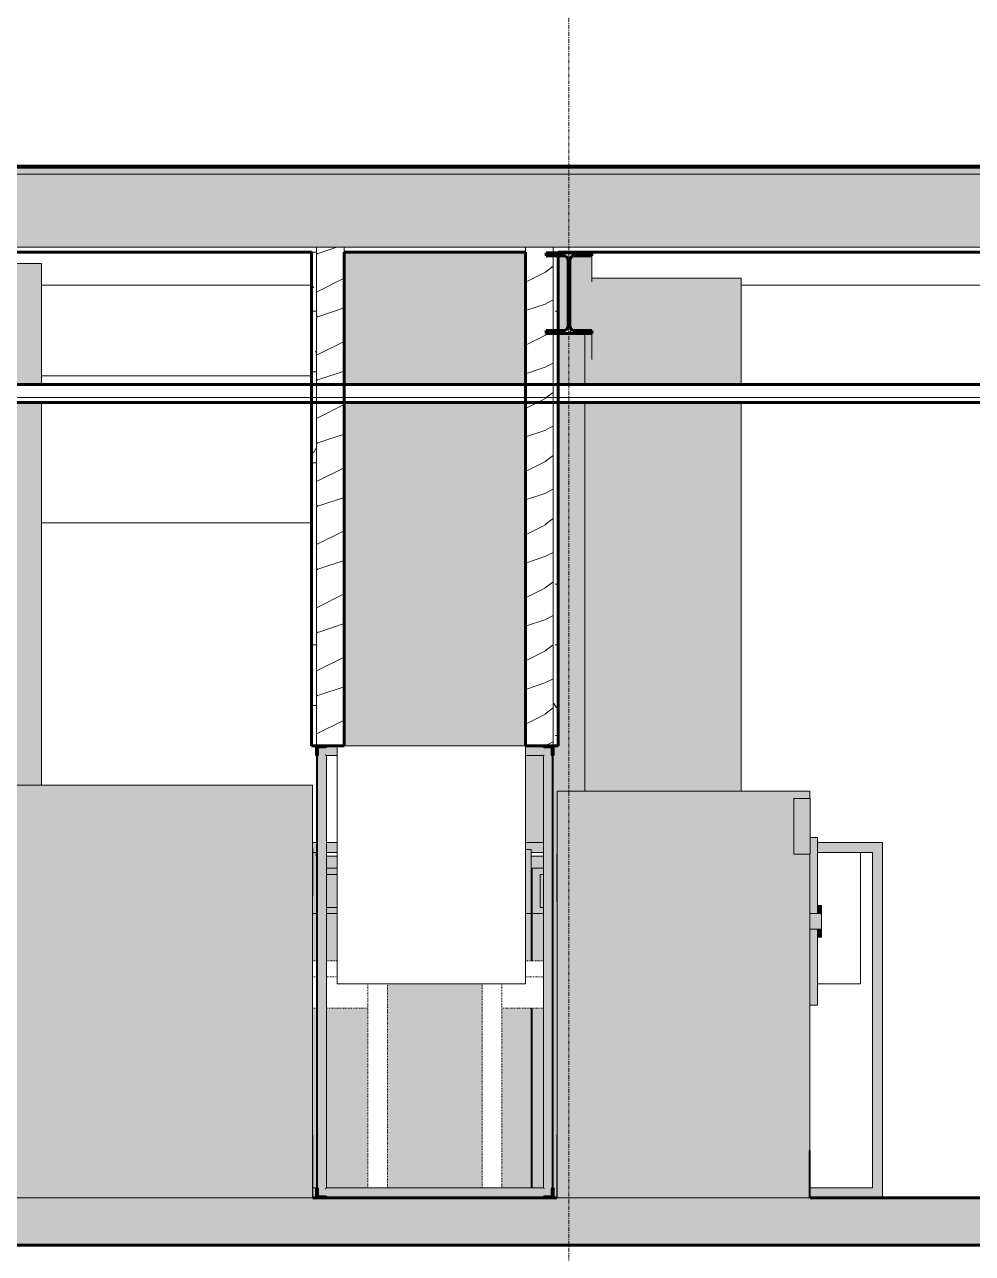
# Model space of a CAD drawing. Header units: inches. Extents: x -13428 to -11666, y -86 to 290.
# Drawn here: x -12024.8 to -11904.7, y -7.1 to 148.6 of the extents above; entities that cross this region are included whole.
import ezdxf

# ---------------------------------------------------------------- set-up
doc = ezdxf.new("R2010")
doc.units = ezdxf.units.IN
doc.header["$MEASUREMENT"] = 0
doc.linetypes.add('Dash 1_16_', pattern=[0.125, 0.0625, -0.0625])
doc.linetypes.add('Grid Line 1_2_', pattern=[0.875, 0.5, -0.125, 0.125, -0.125])
for name, color, linetype, lineweight in [('A-CLNG', 13, 'Continuous', 18), ('A-CLNG-1', 13, 'Continuous', 60), ('A-FLOR-1', 192, 'Continuous', 60), ('A-FLOR-LEVL-1', 51, 'Grid Line 1_2_', 9), ('A-FLOR-PATT-1', 8, 'Continuous', 9), ('A-ROOF', 132, 'Continuous', 18), ('A-ROOF-1', 132, 'Continuous', 60), ('A-WALL', 113, 'Continuous', 18), ('A-WALL-PATT-1', 111, 'Continuous', 9), ('I-FURN-1', 253, 'Dash 1_16_', 9), ('I-WALL', 2, 'Continuous', 18), ('I-WALL-1', 2, 'Continuous', 60), ('M-EQPM', 50, 'Continuous', 9), ('S-BEAM', 12, 'Continuous', 9), ('S-BEAM-1', 12, 'Continuous', 60), ('S-COLS', 52, 'Continuous', 9), ('S-GRID-1', 1, 'Grid Line 1_2_', 9)]:
    doc.layers.add(name, color=color, linetype=linetype, lineweight=lineweight)
pattern_1 = [(216.87, (-12411.3724, 135.636), (23.9897714, 15.993643), [3.998, -35.986]), (206.565, (-12406.5744, 133.237), (-7.99708, -7.99662), [8.941, -8.941]), (198.435, (-12406.5744, 129.239), (-15.993845, -7.997098), [5.058, -20.23])]
pattern_2 = [(0, (-12414.5714, 127.64), (15.36, 3.84), [0.634, -10.886, 0.634, -10.886, -61.44]), (0, (-12414.5714, 127.64), (15.36, 3.84), [-23.04, 0.634, -22.406, 0.634, -10.886, -26.88]), (0, (-12414.5714, 127.64), (15.36, 3.84), [-57.6, 0.634, -7.046, 0.634, -18.566]), (120, (-12408.8114, 129.56), (-11.005538, 11.38215), [0.634, -10.886, 0.634, -10.886, -61.44]), (120, (-12408.8114, 129.56), (-11.005538, 11.38215), [-23.04, 0.634, -22.406, 0.634, -10.886, -26.88]), (120, (-12408.8114, 129.56), (-11.005538, 11.38215), [-57.6, 0.634, -7.046, 0.634, -18.566]), (240, (-12406.8914, 137.24), (-4.354462, -15.22215), [0.634, -10.886, 0.634, -10.886, -61.44]), (240, (-12406.8914, 137.24), (-4.354462, -15.22215), [-23.04, 0.634, -22.406, 0.634, -10.886, -26.88]), (240, (-12406.8914, 137.24), (-4.354462, -15.22215), [-57.6, 0.634, -7.046, 0.634, -18.566])]

# ---------------------------------------------------------------- blocks, each defined once
blk = doc.blocks.new('W-Wide Flange - W10X22-921928-BUILDING SECTION - NORTH_SOUTH')
at = {"layer": 'S-BEAM'}
h = blk.add_hatch(dxfattribs=at)
h.set_pattern_fill('FP_4', color=256, style=0, pattern_type=2)
h.set_pattern_definition([(45, (-2579.084, 127.64), (-4.75176, 4.75176), []), (45, (-2579.084, 134.84), (-4.75176, 4.75176), [])])
h.paths.add_polyline_path([(-2123.24, 109.49), (-2117.49, 109.49), (-2117.49, 109.85), (-2119.79, 109.86), (-2119.92, 109.9), (-2120.03, 109.97), (-2120.12, 110.06), (-2120.19, 110.17), (-2120.23, 110.3), (-2120.24, 110.42), (-2120.23, 118.88), (-2120.19, 119), (-2120.12, 119.11), (-2120.03, 119.2), (-2119.92, 119.27), (-2119.79, 119.31), (-2119.66, 119.33), (-2117.49, 119.33), (-2117.49, 119.69), (-2123.24, 119.69), (-2123.24, 119.33), (-2120.93, 119.31), (-2120.81, 119.27), (-2120.7, 119.2), (-2120.61, 119.11), (-2120.54, 119), (-2120.5, 118.88), (-2120.48, 118.75), (-2120.5, 110.3), (-2120.54, 110.17), (-2120.61, 110.06), (-2120.7, 109.97), (-2120.84, 109.89), (-2120.93, 109.86), (-2121.06, 109.85), (-2123.24, 109.85)], flags=0)
for points in [[(-2121.47, 116.03), (-2121.06, 116.03), (-2121.06, 119.33), (-2121.74, 119.33), (-2121.74, 116.03)], [(-2120.48, 115.46), (-2120.5, 118.89), (-2120.56, 119.03), (-2120.65, 119.15), (-2120.77, 119.25), (-2120.81, 119.27), (-2120.93, 119.31), (-2121.06, 119.31), (-2121.06, 116.03), (-2120.89, 116.01), (-2120.76, 115.95), (-2120.61, 115.81), (-2120.54, 115.7), (-2120.5, 115.57), (-2120.49, 115.49)], [(-2120.24, 115.46), (-2120.21, 115.63), (-2120.12, 115.81), (-2120.03, 115.9), (-2119.92, 115.97), (-2119.79, 116.02), (-2119.66, 116.03), (-2119.66, 119.33), (-2119.81, 119.31), (-2119.95, 119.25), (-2120.07, 119.15), (-2120.17, 119.03), (-2120.19, 119), (-2120.23, 118.88), (-2120.24, 118.75), (-2120.24, 117.89)], [(-2119.66, 116.03), (-2117.49, 116.03), (-2117.49, 119.33), (-2119.66, 119.31), (-2119.66, 117.89)], [(-2117.49, 106.19), (-2117.49, 109.49), (-2121.74, 109.49), (-2121.74, 109.43), (-2118.41, 109.43), (-2118.41, 106.19)]]:
    blk.add_hatch(color=256, dxfattribs=at).paths.add_polyline_path(points, flags=0)
for p, q in [((-2117.49, 116.03), (-2117.49, 119.33)), ((-2117.49, 106.19), (-2117.49, 109.49))]:
    blk.add_line(p, q, dxfattribs=at)
at = {"layer": 'S-BEAM-1'}
for p, q in [((-2117.49, 119.69), (-2123.24, 119.69)), ((-2123.24, 119.69), (-2123.24, 119.33)), ((-2123.24, 119.33), (-2121.06, 119.33)), ((-2120.48, 118.75), (-2120.48, 110.42)), ((-2120.24, 110.42), (-2120.24, 118.75)), ((-2119.66, 119.33), (-2117.49, 119.33)), ((-2117.49, 119.33), (-2117.49, 119.69)), ((-2121.06, 109.85), (-2123.24, 109.85)), ((-2123.24, 109.85), (-2123.24, 109.49)), ((-2123.24, 109.49), (-2117.49, 109.49)), ((-2117.49, 109.85), (-2119.66, 109.85)), ((-2117.49, 109.49), (-2117.49, 109.85))]:
    blk.add_line(p, q, dxfattribs=at)
at = {"layer": 'S-BEAM-1', "flags": 128}
for points in [[(-2121.06, 119.33), (-2120.93, 119.31), (-2120.81, 119.27), (-2120.7, 119.2), (-2120.61, 119.11), (-2120.54, 119), (-2120.5, 118.88), (-2120.48, 118.75)], [(-2120.24, 118.75), (-2120.23, 118.88), (-2120.19, 119), (-2120.12, 119.11), (-2120.03, 119.2), (-2119.92, 119.27), (-2119.79, 119.31), (-2119.66, 119.33)], [(-2120.48, 110.42), (-2120.5, 110.3), (-2120.54, 110.17), (-2120.61, 110.06), (-2120.7, 109.97), (-2120.81, 109.9), (-2120.93, 109.86), (-2121.06, 109.85)], [(-2119.66, 109.85), (-2119.79, 109.86), (-2119.92, 109.9), (-2120.03, 109.97), (-2120.12, 110.06), (-2120.19, 110.17), (-2120.23, 110.3), (-2120.24, 110.42)]]:
    blk.add_lwpolyline(points, dxfattribs=at)
blk = doc.blocks.new('_Front Washer - MAT12-877467-BUILDING SECTION - NORTH_SOUTH')
at = {"layer": 'M-EQPM'}
h = blk.add_hatch(color=256, dxfattribs=at)
h.paths.add_polyline_path([(-2125.16, 36), (-2125.03, 36), (-2125.03, 41.75), (-2123.61, 41.75), (-2123.61, 43.25), (-2125.16, 43.25), (-2125.16, 36.75)], flags=0)
h.paths.add_polyline_path([(-2122.31, 41.75), (-2122.31, 43.25), (-2122.36, 43.25), (-2122.36, 41.75)], flags=0)
h = blk.add_hatch(color=256, dxfattribs=at)
h.paths.add_polyline_path([(-2125.16, 1.25), (-2125.03, 1.25), (-2125.03, 24), (-2125.16, 24), (-2125.16, 1.88)], flags=0)
h.paths.add_polyline_path([(-2125.16, 30), (-2125.03, 30), (-2125.03, 36), (-2125.16, 36), (-2125.16, 33.88)], flags=0)
for p, q in [((-2123.61, 43.25), (-2125.16, 43.25)), ((-2122.31, 43.25), (-2122.36, 43.25)), ((-2125.03, 36), (-2125.16, 36)), ((-2125.16, 36), (-2125.03, 36))]:
    blk.add_line(p, q, dxfattribs=at)
blk = doc.blocks.new('_Front Washer - MAT12-V20-BUILDING SECTION - NORTH_SOUTH')
at = {"layer": 'M-EQPM'}
h = blk.add_hatch(color=256, dxfattribs=at)
h.paths.add_polyline_path([(-2152.36, 36), (-2152.36, 43.25), (-2152.41, 43.25), (-2152.41, 43.75), (-2152.8, 43.75), (-2152.8, 38.25), (-2152.86, 38.25), (-2152.86, 36)], flags=0)
h.paths.add_polyline_path([(-2151.11, 41.75), (-2149.74, 41.75), (-2149.74, 43.25), (-2151.11, 43.25), (-2151.11, 41.88)], flags=0)
h = blk.add_hatch(color=256, dxfattribs=at)
h.paths.add_polyline_path([(-2152.8, 1.25), (-2152.36, 1.25), (-2152.36, 24), (-2152.86, 24), (-2152.86, 8), (-2152.8, 8), (-2152.8, 1.69)], flags=0)
h.paths.add_polyline_path([(-2152.86, 30), (-2152.36, 30), (-2152.36, 36), (-2152.86, 36), (-2152.86, 33.88)], flags=0)
for p, q in [((-2152.41, 43.75), (-2152.41, 43.25)), ((-2152.36, 43.25), (-2152.41, 43.25)), ((-2149.74, 43.25), (-2151.12, 43.25)), ((-2152.36, 36), (-2152.86, 36)), ((-2152.86, 36), (-2152.36, 36))]:
    blk.add_line(p, q, dxfattribs=at)
blk = doc.blocks.new('_Front Washer - MAH20-V23-BUILDING SECTION - NORTH_SOUTH')
at = {"layer": 'M-EQPM'}
for points in [[(-2125.86, 36), (-2125.16, 36), (-2125.16, 44.13), (-2125.86, 44.13), (-2125.86, 37.88)], [(-2149.74, 36.75), (-2149.74, 40.95), (-2151.11, 40.95), (-2151.11, 36.75)]]:
    blk.add_hatch(color=256, dxfattribs=at).paths.add_polyline_path(points, flags=0)
h = blk.add_hatch(color=256, dxfattribs=at)
h.paths.add_polyline_path([(-2149.74, 36), (-2149.74, 36.75), (-2151.11, 36.75), (-2151.11, 36)], flags=0)
h.paths.add_polyline_path([(-2151.11, 40.95), (-2149.74, 40.95), (-2149.74, 41.75), (-2151.11, 41.75), (-2151.11, 41.72)], flags=0)
h = blk.add_hatch(color=256, dxfattribs=at)
h.paths.add_polyline_path([(-2151.11, 0), (-2151.13, 0.06), (-2151.12, 0.01)], flags=0)
h.paths.add_polyline_path([(-2151.15, 0.09), (-2151.21, 0.12), (-2151.19, 0.1), (-2151.17, 0.1)], flags=0)
h.paths.add_polyline_path([(-2132.07, 1.25), (-2131.36, 1.25), (-2131.36, 27.1), (-2143.36, 27.1), (-2143.36, 1.25), (-2133.24, 1.25)], flags=0)
h.paths.add_polyline_path([(-2150.9, 1.25), (-2145.86, 1.25), (-2145.86, 24), (-2151.11, 24), (-2151.11, 1.25)], flags=0)
h.paths.add_polyline_path([(-2126.18, 1.25), (-2125.16, 1.25), (-2125.16, 24), (-2128.86, 24), (-2128.86, 1.25), (-2127.36, 1.25)], flags=0)
h.paths.add_polyline_path([(-2125.16, 30), (-2125.16, 36), (-2125.86, 36), (-2125.86, 30)], flags=0)
h.paths.add_polyline_path([(-2149.74, 30), (-2149.74, 36), (-2151.11, 36), (-2151.11, 30)], flags=0)
for p, q in [((-2125.86, 44.13), (-2125.16, 44.13)), ((-2125.16, 44.13), (-2125.16, 36)), ((-2151.12, 41.75), (-2149.74, 41.75)), ((-2151.12, 40.95), (-2149.74, 40.95)), ((-2149.74, 36.75), (-2151.12, 36.75)), ((-2151.12, 36), (-2149.74, 36)), ((-2125.86, 36), (-2125.16, 36)), ((-2125.16, 36), (-2125.16, 30)), ((-2125.16, 24), (-2125.16, 1.25))]:
    blk.add_line(p, q, dxfattribs=at)
blk = doc.blocks.new('_Front Washer - MAH21-V24-BUILDING SECTION - NORTH_SOUTH')
at = {"layer": 'M-EQPM'}
h = blk.add_hatch(color=256, dxfattribs=at)
h.paths.add_polyline_path([(-2122.36, 36), (-2122.31, 36), (-2122.31, 36.75), (-2122.36, 36.75), (-2122.36, 36.08)], flags=0)
h.paths.add_polyline_path([(-2123.83, 36), (-2123.61, 36), (-2123.61, 36.75), (-2124.03, 36.75), (-2124.03, 40.95), (-2123.61, 40.95), (-2123.61, 41.75), (-2125.03, 41.75), (-2125.03, 36)], flags=0)
h.paths.add_polyline_path([(-2122.36, 40.95), (-2122.31, 40.95), (-2122.31, 41.75), (-2122.36, 41.75), (-2122.36, 41.67)], flags=0)
h = blk.add_hatch(color=256, dxfattribs=at)
h.paths.add_polyline_path([(-2123.83, 36.75), (-2123.61, 36.75), (-2123.61, 40.95), (-2124.03, 40.95), (-2124.03, 36.75)], flags=0)
h.paths.add_polyline_path([(-2122.36, 36.75), (-2122.31, 36.75), (-2122.31, 40.95), (-2122.36, 40.95), (-2122.36, 37.88)], flags=0)
h = blk.add_hatch(color=256, dxfattribs=at)
h.paths.add_polyline_path([(-2122.36, 1.25), (-2122.43, 1.23), (-2122.37, 1.25)], flags=0)
h.paths.add_polyline_path([(-2122.31, 0), (-2122.31, 24), (-2122.36, 24), (-2122.36, 0)], flags=0)
h.paths.add_polyline_path([(-2125.03, 1.25), (-2123.61, 1.25), (-2123.61, 24), (-2125.03, 24), (-2125.03, 1.88)], flags=0)
h.paths.add_polyline_path([(-2125.03, 30), (-2123.61, 30), (-2123.61, 36), (-2125.03, 36), (-2125.03, 33.88)], flags=0)
h.paths.add_polyline_path([(-2122.36, 30), (-2122.31, 30), (-2122.31, 36), (-2122.36, 36), (-2122.36, 31.88)], flags=0)
for p, q in [((-2125.03, 36), (-2125.03, 41.75)), ((-2125.03, 41.75), (-2123.61, 41.75)), ((-2124.03, 36.75), (-2124.03, 40.95)), ((-2124.03, 40.95), (-2123.61, 40.95)), ((-2122.36, 41.75), (-2122.31, 41.75)), ((-2122.36, 40.95), (-2122.31, 40.95)), ((-2125.03, 36), (-2123.61, 36)), ((-2125.03, 30), (-2125.03, 36)), ((-2123.61, 36.75), (-2124.03, 36.75)), ((-2122.31, 36.75), (-2122.36, 36.75)), ((-2122.36, 36), (-2122.31, 36)), ((-2125.03, 1.25), (-2125.03, 24))]:
    blk.add_line(p, q, dxfattribs=at)
blk = doc.blocks.new('_Commerical Front Washer - MFR35-879403-BUILDING SECTION - NORTH_SOUTH')
at = {"layer": 'M-EQPM'}
for points in [[(-2121.86, 0), (-2089.86, 0), (-2089.86, 43.5), (-2091.86, 43.5), (-2091.86, 50.59), (-2089.86, 50.59), (-2089.86, 51.5), (-2121.86, 51.5), (-2121.86, 1.88)], [(-2090.87, 43.5), (-2089.8, 43.5), (-2089.8, 50.59), (-2091.86, 50.59), (-2091.86, 43.5)], [(-2088.86, 36.02), (-2088.86, 45.59), (-2089.8, 45.59), (-2089.8, 43.5), (-2089.86, 43.5), (-2089.86, 36.02)], [(-2121.92, 37.5), (-2121.86, 37.5), (-2121.86, 43.5), (-2121.92, 43.5), (-2121.92, 37.88)], [(-2089.86, 34.02), (-2088.36, 34.02), (-2088.36, 36.02), (-2089.86, 36.02)], [(-2088.36, 36.02), (-2088.36, 37.02), (-2088.86, 37.02), (-2088.86, 36.02), (-2088.52, 36.02)], [(-2088.86, 24.46), (-2088.86, 34.02), (-2089.86, 34.02), (-2089.86, 24.46)], [(-2088.36, 33.02), (-2088.36, 34.02), (-2088.86, 34.02), (-2088.86, 33.02), (-2088.52, 33.02)], [(-2121.92, 2), (-2121.86, 2), (-2121.86, 8), (-2121.92, 8), (-2121.92, 3.88)], [(-2089.92, 0), (-2089.8, 0), (-2089.8, 6), (-2089.92, 6), (-2089.92, 1.88)], [(-2121.92, 0), (-2121.86, 0), (-2121.86, 2), (-2121.92, 2), (-2121.92, 1.88)]]:
    blk.add_hatch(color=256, dxfattribs=at).paths.add_polyline_path(points, flags=0)
for p, q in [((-2121.86, 51.5), (-2089.86, 51.5)), ((-2121.86, 0), (-2121.86, 51.5)), ((-2089.86, 50.59), (-2089.86, 51.5)), ((-2091.86, 43.5), (-2091.86, 50.59)), ((-2089.8, 50.59), (-2091.86, 50.59)), ((-2089.8, 50.59), (-2089.8, 43.5)), ((-2088.86, 45.65), (-2089.8, 45.65)), ((-2088.86, 45.59), (-2088.86, 36.03)), ((-2121.92, 37.5), (-2121.92, 43.5)), ((-2121.86, 43.5), (-2121.92, 43.5)), ((-2089.8, 43.5), (-2091.86, 43.5)), ((-2089.86, 0), (-2089.86, 43.5)), ((-2121.92, 37.5), (-2121.86, 37.5)), ((-2089.86, 36.02), (-2088.36, 36.02)), ((-2088.86, 37.02), (-2088.36, 37.02)), ((-2088.36, 37.02), (-2088.36, 36.02)), ((-2088.36, 36.02), (-2088.36, 34.02)), ((-2089.86, 34.02), (-2088.36, 34.02)), ((-2088.86, 34.02), (-2088.86, 24.46)), ((-2088.86, 33.02), (-2088.36, 33.02)), ((-2088.36, 34.02), (-2088.36, 33.02)), ((-2089.86, 24.4), (-2088.86, 24.4)), ((-2121.92, 2), (-2121.92, 8)), ((-2121.86, 8), (-2121.92, 8)), ((-2089.92, 0), (-2089.92, 6)), ((-2089.92, 6), (-2089.8, 6)), ((-2089.8, 6), (-2089.8, 0)), ((-2121.92, 2), (-2121.86, 2)), ((-2121.92, 0), (-2121.92, 2)), ((-2121.92, 0), (-2121.86, 0)), ((-2089.86, 0), (-2121.86, 0)), ((-2089.92, 0), (-2089.8, 0))]:
    blk.add_line(p, q, dxfattribs=at)
blk = doc.blocks.new('_Commerical Front Washer - MFR50-879401-BUILDING SECTION - NORTH_SOUTH')
at = {"layer": 'M-EQPM'}
for points in [[(-2153.25, 0), (-2152.86, 0), (-2152.86, 52.25), (-2193.86, 52.25), (-2193.86, 51.34), (-2191.86, 51.34), (-2191.86, 44.25), (-2193.86, 44.25), (-2193.86, 0), (-2154.43, 0)], [(-2192.09, 44.25), (-2191.86, 44.25), (-2191.86, 51.34), (-2193.92, 51.34), (-2193.92, 44.25), (-2193.27, 44.25)], [(-2193.86, 37.02), (-2193.86, 44.25), (-2193.92, 44.25), (-2193.92, 45.59), (-2194.86, 45.59), (-2194.86, 37.02)], [(-2152.8, 38.25), (-2152.8, 44.25), (-2152.86, 44.25), (-2152.86, 38.25)], [(-2193.86, 33.02), (-2193.86, 37.02), (-2195.36, 37.02), (-2195.36, 33.02)], [(-2194.86, 24.46), (-2193.86, 24.46), (-2193.86, 33.02), (-2194.86, 33.02), (-2194.86, 24.92)], [(-2152.86, 6), (-2152.8, 6), (-2152.8, 8), (-2152.86, 8)], [(-2193.8, 0), (-2193.8, 6), (-2193.92, 6), (-2193.92, 0)], [(-2152.8, 0), (-2152.8, 6), (-2152.86, 6), (-2152.86, 0)]]:
    blk.add_hatch(color=256, dxfattribs=at).paths.add_polyline_path(points, flags=0)
for p, q in [((-2193.86, 52.25), (-2152.86, 52.25)), ((-2193.86, 52.25), (-2193.86, 51.34)), ((-2152.86, 0), (-2152.86, 52.25)), ((-2193.92, 44.25), (-2193.92, 51.34)), ((-2191.86, 51.34), (-2193.92, 51.34)), ((-2191.86, 51.34), (-2191.86, 44.25)), ((-2193.92, 45.65), (-2194.86, 45.65)), ((-2194.86, 37.03), (-2194.86, 45.59)), ((-2193.92, 44.25), (-2191.86, 44.25)), ((-2193.86, 44.25), (-2193.86, 0)), ((-2152.8, 44.25), (-2152.86, 44.25)), ((-2152.8, 44.25), (-2152.8, 38.25)), ((-2152.8, 38.25), (-2152.86, 38.25)), ((-2195.36, 33.02), (-2195.36, 37.02)), ((-2195.36, 37.02), (-2193.86, 37.02)), ((-2193.86, 33.02), (-2195.36, 33.02)), ((-2194.86, 24.46), (-2194.86, 33.02)), ((-2194.86, 24.4), (-2193.86, 24.4)), ((-2152.8, 8), (-2152.86, 8)), ((-2152.8, 8), (-2152.8, 6)), ((-2193.92, 0), (-2193.92, 6)), ((-2193.8, 6), (-2193.92, 6)), ((-2193.8, 6), (-2193.8, 0)), ((-2152.86, 0), (-2152.86, 6)), ((-2152.86, 6), (-2152.8, 6)), ((-2152.8, 6), (-2152.8, 0)), ((-2193.92, 0), (-2193.8, 0)), ((-2152.86, 0), (-2193.86, 0)), ((-2152.8, 0), (-2152.86, 0))]:
    blk.add_line(p, q, dxfattribs=at)
blk = doc.blocks.new('Plumbing Bulkhead - EX_ BULKHEAD 2-944437-BUILDING SECTION - NORTH_SOUTH')
at = {"layer": 'S-BEAM'}
h = blk.add_hatch(color=256, dxfattribs=at)
h.paths.add_polyline_path([(-2151.11, 0), (-2151.15, 0.09), (-2151.24, 0.12), (-2152.22, 0.14), (-2152.24, 0.19), (-2152.24, 1.12), (-2152.27, 1.21), (-2152.36, 1.25), (-2152.36, 0), (-2152.07, 0)], flags=0)
h.paths.add_polyline_path([(-2123.61, 0), (-2122.36, 0), (-2122.36, 1.25), (-2122.45, 1.21), (-2122.49, 1.12), (-2122.51, 0.14), (-2122.55, 0.12), (-2123.49, 0.12), (-2123.58, 0.09)], flags=0)
h.paths.add_polyline_path([(-2152.36, 56), (-2152.27, 56.04), (-2152.24, 56.12), (-2152.22, 57.11), (-2152.17, 57.12), (-2151.24, 57.12), (-2151.15, 57.16), (-2151.11, 57.25), (-2152.36, 57.25)], flags=0)
h.paths.add_polyline_path([(-2122.36, 56), (-2122.36, 57.25), (-2123.61, 57.25), (-2123.58, 57.16), (-2123.49, 57.12), (-2122.51, 57.11), (-2122.49, 57.06), (-2122.49, 56.12), (-2122.45, 56.04)], flags=0)
for points in [[(-2152.24, 1.12), (-2152.26, 56.05), (-2152.33, 56), (-2152.36, 56), (-2152.36, 1.25), (-2152.3, 1.23), (-2152.25, 1.17), (-2152.24, 1.15)], [(-2152.22, 0.14), (-2152.17, 0.19), (-2152.19, 57.07), (-2152.23, 57.09), (-2152.24, 57.06), (-2152.22, 0.15)], [(-2152.17, 0.19), (-2122.55, 0.19), (-2122.55, 57.06), (-2125.86, 57.06), (-2125.86, 56.12), (-2123.49, 56.12), (-2123.49, 1.12), (-2151.24, 1.12), (-2151.24, 56.12), (-2149.74, 56.12), (-2149.74, 57.06), (-2152.17, 57.06), (-2152.17, 1.88)], [(-2151.24, 1.12), (-2151.11, 1.26), (-2151.13, 56.02), (-2151.24, 56.1), (-2151.24, 1.15)], [(-2122.51, 0.14), (-2122.49, 0.19), (-2122.51, 57.11), (-2122.55, 57.06), (-2122.54, 0.18), (-2122.52, 0.15)], [(-2122.49, 1.12), (-2122.47, 1.2), (-2122.4, 1.25), (-2122.36, 1.25), (-2122.36, 56), (-2122.43, 56.02), (-2122.48, 56.08), (-2122.49, 56.05), (-2122.49, 1.2)], [(-2139.13, 0.12), (-2122.51, 0.14), (-2122.55, 0.19), (-2152.19, 0.18), (-2152.2, 0.14), (-2152.17, 0.12), (-2140.3, 0.12)], [(-2151.24, 1.12), (-2126.18, 1.12), (-2123.49, 1.12), (-2123.62, 1.25), (-2151.13, 1.23), (-2151.21, 1.15)], [(-2151.11, 0), (-2123.61, 0), (-2123.6, 0.06), (-2123.54, 0.12), (-2123.49, 0.12), (-2151.17, 0.1), (-2151.12, 0.03)]]:
    blk.add_hatch(color=256, dxfattribs=at).paths.add_polyline_path(points, flags=0)
h = blk.add_hatch(color=256, dxfattribs=at)
h.paths.add_polyline_path([(-2152.17, 57.06), (-2149.74, 57.07), (-2149.74, 57.12), (-2152.22, 57.11), (-2152.19, 57.07)], flags=0)
h.paths.add_polyline_path([(-2125.86, 57.06), (-2122.54, 57.07), (-2122.53, 57.11), (-2122.55, 57.12), (-2125.86, 57.11), (-2125.86, 57.06)], flags=0)
h.paths.add_polyline_path([(-2151.11, 57.12), (-2151.11, 57.12), (-2151.16, 57.12)], flags=0)
h = blk.add_hatch(color=256, dxfattribs=at)
h.paths.add_polyline_path([(-2151.16, 57.12), (-2149.74, 57.15), (-2149.74, 57.25), (-2151.11, 57.25), (-2151.13, 57.19), (-2151.19, 57.13), (-2151.24, 57.12)], flags=0)
h.paths.add_polyline_path([(-2123.49, 57.12), (-2123.56, 57.15), (-2123.61, 57.22), (-2123.61, 57.25), (-2125.86, 57.25), (-2125.86, 57.12), (-2123.56, 57.12)], flags=0)
h = blk.add_hatch(color=256, dxfattribs=at)
h.paths.add_polyline_path([(-2150.9, 56), (-2149.74, 56.02), (-2149.74, 56.12), (-2151.24, 56.12), (-2151.1, 56)], flags=0)
h.paths.add_polyline_path([(-2125, 56), (-2123.6, 56.02), (-2123.51, 56.12), (-2125.86, 56.1), (-2125.86, 56)], flags=0)
h = blk.add_hatch(color=256, dxfattribs=at)
h.paths.add_polyline_path([(-2123.49, 1.12), (-2123.5, 1.15), (-2123.51, 1.15)], flags=0)
h.paths.add_polyline_path([(-2123.49, 1.15), (-2123.49, 56.12), (-2123.61, 55.99), (-2123.6, 1.23), (-2123.51, 1.15)], flags=0)
for p, q in [((-2152.24, 1.12), (-2152.24, 56.12)), ((-2151.24, 57.12), (-2149.74, 57.12)), ((-2149.74, 27.1), (-2149.74, 57.25)), ((-2125.86, 57.25), (-2125.86, 27.1)), ((-2125.86, 57.12), (-2123.49, 57.12)), ((-2122.49, 56.12), (-2122.49, 1.12)), ((-2152.36, 1.25), (-2152.36, 56)), ((-2151.11, 1.25), (-2151.11, 56)), ((-2151.11, 56), (-2149.74, 56)), ((-2151.11, 56), (-2151.11, 1.25)), ((-2149.74, 56), (-2151.11, 56)), ((-2125.86, 56), (-2123.61, 56)), ((-2123.61, 56), (-2125.86, 56)), ((-2123.61, 56), (-2123.61, 1.25)), ((-2123.61, 1.25), (-2123.61, 56)), ((-2122.36, 56), (-2122.36, 1.25)), ((-2125.86, 27.1), (-2149.74, 27.1)), ((-2123.49, 0.12), (-2151.24, 0.12)), ((-2123.61, 1.25), (-2151.11, 1.25)), ((-2151.11, 1.25), (-2123.61, 1.25))]:
    blk.add_line(p, q, dxfattribs=at)
for points, knots in [([(-2152.24, 56.12), (-2152.24, 56.12), (-2152.24, 56.1), (-2152.24, 56.08), (-2152.25, 56.07), (-2152.26, 56.06), (-2152.26, 56.06), (-2152.26, 56.05)], [-1, -1, -1, -1, -0.8571429, -0.7142857, -0.6428571, -0.6071429, -0.5714286, -0.5714286, -0.5714286, -0.5714286]), ([(-2152.17, 57.06), (-2152.18, 57.07), (-2152.19, 57.07), (-2152.2, 57.08), (-2152.2, 57.09), (-2152.21, 57.1), (-2152.22, 57.1), (-2152.22, 57.11)], [0, 0, 0, 0, 0.25, 0.5, 0.625, 0.75, 1, 1, 1, 1]), ([(-2151.24, 57.12), (-2151.23, 57.12), (-2151.21, 57.13), (-2151.19, 57.13), (-2151.18, 57.14), (-2151.17, 57.14), (-2151.17, 57.15), (-2151.17, 57.15)], [0, 0, 0, 0, 0.1428571, 0.2857143, 0.3571429, 0.3928571, 0.4285714, 0.4285714, 0.4285714, 0.4285714]), ([(-2151.11, 56), (-2151.11, 56), (-2151.11, 56), (-2151.11, 56), (-2151.12, 56), (-2151.12, 56.01), (-2151.12, 56.01), (-2151.13, 56.01), (-2151.13, 56.02), (-2151.13, 56.02), (-2151.14, 56.02), (-2151.14, 56.03), (-2151.15, 56.03), (-2151.15, 56.04), (-2151.16, 56.05), (-2151.17, 56.05), (-2151.17, 56.06), (-2151.18, 56.07), (-2151.19, 56.08), (-2151.21, 56.1), (-2151.23, 56.12), (-2151.24, 56.12)], [0, 0, 0, 0, 0.071429, 0.107143, 0.142857, 0.178571, 0.214286, 0.25, 0.285714, 0.321429, 0.357143, 0.392857, 0.428571, 0.464286, 0.5, 0.571429, 0.607143, 0.642857, 0.714286, 0.857143, 1, 1, 1, 1]), ([(-2151.15, 57.16), (-2151.15, 57.17), (-2151.14, 57.17), (-2151.14, 57.17), (-2151.13, 57.18), (-2151.13, 57.19), (-2151.13, 57.19), (-2151.12, 57.2), (-2151.12, 57.21), (-2151.12, 57.22), (-2151.11, 57.22), (-2151.11, 57.24), (-2151.11, 57.24), (-2151.11, 57.25)], [0.5714286, 0.5714286, 0.5714286, 0.5714286, 0.6071429, 0.6428571, 0.6785714, 0.7142857, 0.75, 0.7857143, 0.8214286, 0.8571429, 0.8928571, 0.9285714, 1, 1, 1, 1]), ([(-2123.61, 57.25), (-2123.61, 57.24), (-2123.61, 57.24), (-2123.61, 57.22), (-2123.61, 57.22), (-2123.61, 57.21), (-2123.6, 57.2), (-2123.6, 57.19), (-2123.6, 57.19), (-2123.59, 57.18), (-2123.59, 57.17), (-2123.58, 57.17), (-2123.58, 57.17), (-2123.58, 57.16)], [0, 0, 0, 0, 0.0714286, 0.1071429, 0.1428571, 0.1785714, 0.2142857, 0.25, 0.2857143, 0.3214286, 0.3571429, 0.3928571, 0.4285714, 0.4285714, 0.4285714, 0.4285714]), ([(-2123.49, 56.12), (-2123.5, 56.12), (-2123.51, 56.1), (-2123.53, 56.08), (-2123.54, 56.07), (-2123.55, 56.06), (-2123.56, 56.05), (-2123.56, 56.05), (-2123.57, 56.04), (-2123.57, 56.04), (-2123.58, 56.03), (-2123.58, 56.03), (-2123.59, 56.02), (-2123.59, 56.02), (-2123.6, 56.02), (-2123.6, 56.01), (-2123.6, 56.01), (-2123.61, 56.01), (-2123.61, 56), (-2123.61, 56), (-2123.61, 56), (-2123.61, 56), (-2123.61, 56)], [0, 0, 0, 0, 0.142857, 0.285714, 0.357143, 0.392857, 0.428571, 0.464286, 0.5, 0.535714, 0.571429, 0.607143, 0.642857, 0.678571, 0.714286, 0.75, 0.785714, 0.821429, 0.857143, 0.892857, 0.928571, 1, 1, 1, 1]), ([(-2123.56, 57.15), (-2123.56, 57.15), (-2123.55, 57.14), (-2123.54, 57.14), (-2123.53, 57.13), (-2123.51, 57.13), (-2123.5, 57.12), (-2123.49, 57.12)], [0.5714286, 0.5714286, 0.5714286, 0.5714286, 0.6071429, 0.6428571, 0.7142857, 0.8571429, 1, 1, 1, 1]), ([(-2122.51, 57.11), (-2122.51, 57.1), (-2122.51, 57.1), (-2122.52, 57.09), (-2122.53, 57.08), (-2122.54, 57.07), (-2122.55, 57.07), (-2122.55, 57.06)], [0, 0, 0, 0, 0.25, 0.375, 0.5, 0.75, 1, 1, 1, 1]), ([(-2122.47, 56.05), (-2122.47, 56.06), (-2122.47, 56.06), (-2122.47, 56.07), (-2122.48, 56.08), (-2122.49, 56.1), (-2122.49, 56.12), (-2122.49, 56.12)], [-0.4285714, -0.4285714, -0.4285714, -0.4285714, -0.3928571, -0.3571429, -0.2857143, -0.1428571, 0, 0, 0, 0]), ([(-2152.28, 56.03), (-2152.28, 56.03), (-2152.28, 56.03), (-2152.29, 56.02), (-2152.29, 56.02), (-2152.3, 56.02), (-2152.31, 56.01), (-2152.31, 56.01), (-2152.32, 56.01), (-2152.33, 56), (-2152.34, 56), (-2152.35, 56), (-2152.36, 56), (-2152.36, 56)], [-0.4285714, -0.4285714, -0.4285714, -0.4285714, -0.3928571, -0.3571429, -0.3214286, -0.2857143, -0.25, -0.2142857, -0.1785714, -0.1428571, -0.1071429, -0.0714286, 0, 0, 0, 0]), ([(-2122.36, 56), (-2122.37, 56), (-2122.38, 56), (-2122.39, 56), (-2122.4, 56), (-2122.4, 56.01), (-2122.41, 56.01), (-2122.42, 56.01), (-2122.43, 56.02), (-2122.43, 56.02), (-2122.44, 56.03), (-2122.45, 56.03), (-2122.45, 56.03)], [-1, -1, -1, -1, -0.9285714, -0.8928571, -0.8571429, -0.8214286, -0.7857143, -0.75, -0.7142857, -0.6785714, -0.6428571, -0.5714286, -0.5714286, -0.5714286, -0.5714286]), ([(-2152.28, 1.22), (-2152.28, 1.22), (-2152.28, 1.22), (-2152.29, 1.22), (-2152.29, 1.23), (-2152.3, 1.23), (-2152.31, 1.24), (-2152.31, 1.24), (-2152.32, 1.24), (-2152.33, 1.25), (-2152.34, 1.25), (-2152.35, 1.25), (-2152.36, 1.25), (-2152.36, 1.25)], [0.5714286, 0.5714286, 0.5714286, 0.5714286, 0.6071429, 0.6428571, 0.6785714, 0.7142857, 0.75, 0.7857143, 0.8214286, 0.8571429, 0.8928571, 0.9285714, 1, 1, 1, 1]), ([(-2152.24, 1.12), (-2152.24, 1.13), (-2152.24, 1.15), (-2152.24, 1.17), (-2152.25, 1.18), (-2152.26, 1.19), (-2152.26, 1.19), (-2152.26, 1.2)], [0, 0, 0, 0, 0.1428571, 0.2857143, 0.3571429, 0.3928571, 0.4285714, 0.4285714, 0.4285714, 0.4285714]), ([(-2152.17, 0.19), (-2152.18, 0.18), (-2152.19, 0.18), (-2152.2, 0.17), (-2152.2, 0.16), (-2152.21, 0.15), (-2152.22, 0.15), (-2152.22, 0.14)], [-1, -1, -1, -1, -0.75, -0.5, -0.375, -0.25, 0, 0, 0, 0]), ([(-2151.24, 1.12), (-2151.23, 1.13), (-2151.21, 1.15), (-2151.19, 1.17), (-2151.18, 1.18), (-2151.17, 1.19), (-2151.17, 1.2), (-2151.16, 1.2), (-2151.16, 1.21), (-2151.15, 1.21), (-2151.15, 1.22), (-2151.14, 1.22), (-2151.14, 1.22), (-2151.13, 1.23), (-2151.13, 1.23), (-2151.13, 1.24), (-2151.12, 1.24), (-2151.12, 1.24), (-2151.12, 1.25), (-2151.11, 1.25), (-2151.11, 1.25), (-2151.11, 1.25), (-2151.11, 1.25)], [0, 0, 0, 0, 0.142857, 0.285714, 0.357143, 0.392857, 0.428571, 0.464286, 0.5, 0.535714, 0.571429, 0.607143, 0.642857, 0.678571, 0.714286, 0.75, 0.785714, 0.821429, 0.857143, 0.892857, 0.928571, 1, 1, 1, 1]), ([(-2151.24, 0.12), (-2151.23, 0.12), (-2151.21, 0.12), (-2151.19, 0.12), (-2151.18, 0.11), (-2151.17, 0.11), (-2151.17, 0.1), (-2151.17, 0.1)], [-1, -1, -1, -1, -0.8571429, -0.7142857, -0.6428571, -0.6071429, -0.5714286, -0.5714286, -0.5714286, -0.5714286]), ([(-2151.15, 0.09), (-2151.15, 0.08), (-2151.14, 0.08), (-2151.14, 0.08), (-2151.13, 0.07), (-2151.13, 0.06), (-2151.13, 0.06), (-2151.12, 0.05), (-2151.12, 0.04), (-2151.12, 0.03), (-2151.11, 0.03), (-2151.11, 0.01), (-2151.11, 0.01), (-2151.11, 0)], [-0.4285714, -0.4285714, -0.4285714, -0.4285714, -0.3928571, -0.3571429, -0.3214286, -0.2857143, -0.25, -0.2142857, -0.1785714, -0.1428571, -0.1071429, -0.0714286, 0, 0, 0, 0]), ([(-2123.49, 1.12), (-2123.5, 1.13), (-2123.51, 1.15), (-2123.53, 1.17), (-2123.54, 1.18), (-2123.55, 1.19), (-2123.56, 1.2), (-2123.56, 1.2), (-2123.57, 1.21), (-2123.57, 1.21), (-2123.58, 1.22), (-2123.58, 1.22), (-2123.59, 1.22), (-2123.59, 1.23), (-2123.6, 1.23), (-2123.6, 1.24), (-2123.6, 1.24), (-2123.61, 1.24), (-2123.61, 1.25), (-2123.61, 1.25), (-2123.61, 1.25), (-2123.61, 1.25), (-2123.61, 1.25)], [-1, -1, -1, -1, -0.857143, -0.714286, -0.642857, -0.607143, -0.571429, -0.535714, -0.5, -0.464286, -0.428571, -0.392857, -0.357143, -0.321429, -0.285714, -0.25, -0.214286, -0.178571, -0.142857, -0.107143, -0.071429, 0, 0, 0, 0]), ([(-2123.58, 0.09), (-2123.58, 0.08), (-2123.58, 0.08), (-2123.59, 0.08), (-2123.59, 0.07), (-2123.6, 0.06), (-2123.6, 0.06), (-2123.6, 0.05), (-2123.61, 0.04), (-2123.61, 0.03), (-2123.61, 0.03), (-2123.61, 0.01), (-2123.61, 0.01), (-2123.61, 0)], [0.5714286, 0.5714286, 0.5714286, 0.5714286, 0.6071429, 0.6428571, 0.6785714, 0.7142857, 0.75, 0.7857143, 0.8214286, 0.8571429, 0.8928571, 0.9285714, 1, 1, 1, 1]), ([(-2123.49, 0.12), (-2123.5, 0.12), (-2123.51, 0.12), (-2123.53, 0.12), (-2123.54, 0.11), (-2123.55, 0.11), (-2123.56, 0.1), (-2123.56, 0.1)], [0, 0, 0, 0, 0.1428571, 0.2857143, 0.3571429, 0.3928571, 0.4285714, 0.4285714, 0.4285714, 0.4285714]), ([(-2122.51, 0.14), (-2122.51, 0.15), (-2122.51, 0.15), (-2122.52, 0.16), (-2122.53, 0.17), (-2122.54, 0.18), (-2122.55, 0.18), (-2122.55, 0.19)], [-1, -1, -1, -1, -0.75, -0.625, -0.5, -0.25, 0, 0, 0, 0]), ([(-2122.47, 1.2), (-2122.47, 1.19), (-2122.47, 1.19), (-2122.47, 1.18), (-2122.48, 1.17), (-2122.49, 1.15), (-2122.49, 1.13), (-2122.49, 1.12)], [0.5714286, 0.5714286, 0.5714286, 0.5714286, 0.6071429, 0.6428571, 0.7142857, 0.8571429, 1, 1, 1, 1]), ([(-2122.36, 1.25), (-2122.37, 1.25), (-2122.38, 1.25), (-2122.39, 1.25), (-2122.4, 1.25), (-2122.4, 1.24), (-2122.41, 1.24), (-2122.42, 1.24), (-2122.43, 1.23), (-2122.43, 1.23), (-2122.44, 1.22), (-2122.44, 1.22), (-2122.45, 1.22), (-2122.45, 1.22)], [0, 0, 0, 0, 0.0714286, 0.1071429, 0.1428571, 0.1785714, 0.2142857, 0.25, 0.2857143, 0.3214286, 0.3571429, 0.3928571, 0.4285714, 0.4285714, 0.4285714, 0.4285714])]:
    blk.add_open_spline(points, degree=3, knots=knots, dxfattribs=at)
at = {"layer": 'S-BEAM-1'}
for p, q in [((-2152.36, 57.25), (-2152.36, 56)), ((-2151.11, 57.25), (-2152.36, 57.25)), ((-2152.24, 56.12), (-2152.24, 57.06)), ((-2152.17, 57.12), (-2151.24, 57.12)), ((-2122.36, 57.25), (-2123.61, 57.25)), ((-2123.49, 57.12), (-2122.55, 57.12)), ((-2122.49, 57.06), (-2122.49, 56.12)), ((-2122.36, 56), (-2122.36, 57.25)), ((-2152.36, 1.25), (-2152.36, 0)), ((-2152.36, 0), (-2151.11, 0)), ((-2152.24, 0.19), (-2152.24, 1.12)), ((-2151.24, 0.12), (-2152.17, 0.12)), ((-2123.61, 0), (-2122.36, 0)), ((-2122.55, 0.12), (-2123.49, 0.12)), ((-2122.49, 1.12), (-2122.49, 0.19)), ((-2122.36, 0), (-2122.36, 1.25))]:
    blk.add_line(p, q, dxfattribs=at)
for centre, radius, start, end in [((-2152.36, 56.12), 0.125, 270, 0), ((-2152.17, 57.06), 0.0625, 90, 180), ((-2151.24, 57.25), 0.125, 270, 0), ((-2123.49, 57.25), 0.125, 180, 270), ((-2122.55, 57.06), 0.0625, 360, 90), ((-2122.36, 56.12), 0.125, 180, 270), ((-2152.36, 1.12), 0.125, 0, 90), ((-2152.17, 0.19), 0.0625, 180, 270), ((-2151.24, 0), 0.125, 0, 90), ((-2123.49, 0), 0.125, 90, 180), ((-2122.55, 0.19), 0.0625, 270, 0), ((-2122.36, 1.12), 0.125, 90, 180)]:
    blk.add_arc(centre, radius, start, end, dxfattribs=at)
blk = doc.blocks.new('Plumbing Bulkhead - EX_ BULKHEAD 3-944439-BUILDING SECTION - NORTH_SOUTH')
at = {"layer": 'S-BEAM'}
h = blk.add_hatch(color=256, dxfattribs=at)
h.paths.add_polyline_path([(-2083.81, 0), (-2080.66, 0), (-2080.66, 45), (-2088.86, 45), (-2088.86, 43.75), (-2081.91, 43.75), (-2081.91, 1.25), (-2089.8, 1.25), (-2089.8, 0), (-2088.52, 0)], flags=0)
h.paths.add_polyline_path([(-2152.8, 0), (-2152.36, 0), (-2152.36, 1.25), (-2152.8, 1.25), (-2152.8, 0.14)], flags=0)
h.paths.add_polyline_path([(-2152.24, 1.12), (-2152.26, 1.2), (-2152.25, 1.15), (-2152.24, 1.13)], flags=0)
h.paths.add_polyline_path([(-2233.41, 41.75), (-2233.41, 43.75), (-2212.83, 43.75), (-2212.66, 44.13), (-2201.58, 44.13), (-2201.58, 43.75), (-2201.2, 43.75), (-2201.2, 45), (-2234.66, 45), (-2234.66, 41.75), (-2233.66, 41.75)], flags=0)
h.paths.add_polyline_path([(-2152.36, 43.75), (-2152.36, 45), (-2152.86, 45), (-2152.86, 44.25), (-2152.8, 44.25), (-2152.8, 43.75)], flags=0)
h.paths.add_polyline_path([(-2151.11, 43.75), (-2149.74, 43.75), (-2149.74, 45), (-2151.11, 45), (-2151.11, 43.88)], flags=0)
h.paths.add_polyline_path([(-2122.36, 43.75), (-2122.31, 43.75), (-2122.31, 45), (-2122.36, 45), (-2122.36, 43.88)], flags=0)
h.paths.add_polyline_path([(-2125.16, 43.75), (-2123.61, 43.75), (-2123.61, 45), (-2125.86, 45), (-2125.86, 44.13), (-2125.16, 44.1), (-2125.16, 43.88)], flags=0)
for p, q in [((-2234.66, 41.75), (-2234.66, 45)), ((-2201.2, 45), (-2234.66, 45)), ((-2233.41, 41.75), (-2233.41, 43.75)), ((-2233.41, 43.75), (-2212.83, 43.75)), ((-2201.58, 43.75), (-2201.2, 43.75)), ((-2152.36, 45), (-2152.86, 45)), ((-2152.8, 43.75), (-2152.36, 43.75)), ((-2149.74, 45), (-2151.12, 45)), ((-2151.12, 43.75), (-2149.74, 43.75)), ((-2123.61, 45), (-2125.86, 45)), ((-2125.16, 43.75), (-2123.61, 43.75)), ((-2122.31, 45), (-2122.36, 45)), ((-2122.36, 43.75), (-2122.31, 43.75)), ((-2080.66, 45), (-2088.86, 45)), ((-2088.86, 43.75), (-2081.91, 43.75)), ((-2083.43, 27.1), (-2083.43, 43.75)), ((-2081.91, 43.75), (-2081.91, 1.25)), ((-2080.66, 45), (-2080.66, 0)), ((-2083.43, 27.1), (-2088.86, 27.1)), ((-2152.8, 1.25), (-2152.36, 1.25)), ((-2089.8, 1.25), (-2081.91, 1.25))]:
    blk.add_line(p, q, dxfattribs=at)
blk = doc.blocks.new('Table-Rectangular - 30x48-955892-BUILDING SECTION - NORTH_SOUTH')
at = {"layer": 'I-FURN-1'}
for p, q in [((-2152.86, 30), (-2152.36, 30)), ((-2152.25, 30), (-2152.22, 30)), ((-2151.12, 30), (-2149.74, 30)), ((-2152.36, 28), (-2152.86, 28)), ((-2152.22, 28), (-2152.25, 28)), ((-2149.74, 28), (-2151.12, 28)), ((-2145.86, 27.1), (-2145.86, 1.24)), ((-2143.36, 1.24), (-2143.36, 27.1)), ((-2152.36, 24), (-2152.86, 24)), ((-2152.22, 24), (-2152.25, 24)), ((-2145.86, 24), (-2151.12, 24))]:
    blk.add_line(p, q, dxfattribs=at)
blk = doc.blocks.new('Table-Rectangular - 30x48-V26-BUILDING SECTION - NORTH_SOUTH')
at = {"layer": 'I-FURN-1'}
for p, q in [((-2125.86, 30), (-2123.61, 30)), ((-2122.51, 30), (-2122.48, 30)), ((-2122.36, 30), (-2122.31, 30)), ((-2131.36, 1.25), (-2131.36, 27.1)), ((-2128.86, 27.1), (-2128.86, 1.25)), ((-2123.61, 28), (-2125.86, 28)), ((-2122.48, 28), (-2122.51, 28)), ((-2122.31, 28), (-2122.36, 28)), ((-2123.61, 24), (-2128.86, 24)), ((-2122.31, 24), (-2122.36, 24))]:
    blk.add_line(p, q, dxfattribs=at)

msp = doc.modelspace()

# ---------------------------------------------------------------- hatches: boundary and pattern name
at = {"layer": 'A-FLOR-PATT-1'}
h = msp.add_hatch(dxfattribs=at)
h.set_pattern_fill('FP_5', color=256, style=0, pattern_type=2)
h.set_pattern_definition([(50, (-12414.571, 127.64), (13.77135, -1.20496), [1.44, -15.84]), (355, (-12414.571, 127.64), (-2.66442, 14.44218), [1.152, -12.672]), (100.451, (-12413.423, 127.539), (11.10708, 13.23737), [1.224, -13.462]), (46.184, (-12414.571, 131.48), (20.4913, -3.17785), [2.16, -23.76]), (96.636, (-12412.863, 131.215), (17.9459, 18.70315), [1.836, -20.193]), (351.184, (-12414.571, 131.48), (17.9454, 18.7026), [1.728, -19.008]), (21, (-12412.651, 130.52), (11.46052, -7.73037), [1.44, -15.84]), (326, (-12412.651, 130.52), (4.67135, 13.92315), [1.152, -12.672]), (71.451, (-12411.696, 129.875), (16.13207, 6.19284), [1.224, -13.462]), (37.5, (-12414.5714, 127.64), (0.233123, 6.39175), [0.634, -11.885, 0.634, -12.23, -12.72]), (37.5, (-12414.5714, 127.64), (0.233123, 6.39175), [-25.382, 0.634, -12.086]), (7.5, (-12414.5714, 127.64), (5.05073, 7.57304), [0.634, -6.701, 0.634, -11.597, -4.848]), (7.5, (-12414.5714, 127.64), (5.05073, 7.57304), [-19.565, 0.634, -4.214]), (327.5, (-12418.8524, 127.64), (10.24958, -0.43289), [0.634, -4.166, 0.634, -14.342, -19.872]), (327.5, (-12418.8524, 127.64), (10.24958, -0.43289), [-19.776, 0.634, -19.238]), (317.5, (-12420.772, 127.64), (11.19739, 1.92214), [0.634, -5.606, 0.634, -9.312, -14.112]), (317.5, (-12420.772, 127.64), (11.19739, 1.92214), [-16.186, 0.634, -13.478])])
h.paths.add_polyline_path([(-11801.608, -6), (-11792.95, -6), (-11792.95, 0), (-12253.7, 0), (-12253.7, -6), (-11839.269, -6)], flags=0)
at = {"layer": 'A-ROOF'}
for points in [[(-11876.931, 129.649), (-11792.95, 129.649), (-11792.95, 130.399), (-12111.95, 130.399), (-12111.95, 129.649), (-11952.253, 129.649)], [(-11792.95, 120.399), (-11792.95, 129.649), (-12111.95, 129.649), (-12111.95, 120.399), (-11876.931, 120.399)]]:
    msp.add_hatch(color=256, dxfattribs=at).paths.add_polyline_path(points, flags=0)
at = {"layer": 'A-WALL-PATT-1'}
h = msp.add_hatch(dxfattribs=at)
h.set_pattern_fill('FP_6', color=256, style=0, pattern_type=2)
h.set_pattern_definition(pattern_1)
h.paths.add_polyline_path([(-11987.561, 57.25), (-11984.35, 57.25), (-11984.35, 120.399), (-11987.85, 120.399), (-11987.85, 57.25)], flags=0)
h = msp.add_hatch(dxfattribs=at)
h.set_pattern_fill('FP_6', color=256, style=0, pattern_type=2)
h.set_pattern_definition(pattern_1)
h.paths.add_polyline_path([(-11960.492, 57.25), (-11957.85, 57.25), (-11957.85, 120.399), (-11961.35, 120.399), (-11961.35, 57.25)], flags=0)
h = msp.add_hatch(dxfattribs=at)
h.set_pattern_fill('FP_7', color=256, style=0, pattern_type=2)
h.set_pattern_definition(pattern_2)
h.paths.add_polyline_path([(-11987.85, 57.25), (-11987.85, 119.773), (-11988.475, 119.773), (-11988.475, 57.25)], flags=0)
h = msp.add_hatch(dxfattribs=at)
h.set_pattern_fill('FP_7', color=256, style=0, pattern_type=2)
h.set_pattern_definition(pattern_2)
h.paths.add_polyline_path([(-11957.85, 57.25), (-11957.225, 57.25), (-11957.225, 119.773), (-11957.85, 119.773), (-11957.85, 57.885)], flags=0)
at = {"layer": 'I-WALL'}
h = msp.add_hatch(color=256, dxfattribs=at)
h.paths.add_polyline_path([(-12036.69, 42.5), (-12030.35, 42.5), (-12030.35, 45.59), (-12029.412, 45.59), (-12029.412, 51.338), (-12029.35, 51.338), (-12029.35, 52.25), (-12022.69, 52.25), (-12022.69, 100.75), (-12036.69, 100.75), (-12036.69, 43.883)], flags=0)
h.paths.add_polyline_path([(-12022.69, 103), (-12022.69, 118.341), (-12036.69, 118.341), (-12036.69, 103), (-12027.576, 103)], flags=0)
h = msp.add_hatch(color=256, dxfattribs=at)
h.paths.add_polyline_path([(-11984.35, 57.25), (-11961.35, 57.25), (-11961.35, 100.75), (-11984.35, 100.75), (-11984.35, 57.885)], flags=0)
h.paths.add_polyline_path([(-11971.084, 103), (-11961.35, 103), (-11961.35, 119.704), (-11984.35, 119.704), (-11984.35, 103)], flags=0)
h = msp.add_hatch(color=256, dxfattribs=at)
h.paths.add_polyline_path([(-11961.35, 45), (-11959.1, 45), (-11959.1, 56), (-11961.35, 56), (-11961.35, 45.883)], flags=0)
h.paths.add_polyline_path([(-11957.85, 45), (-11957.8, 45), (-11957.8, 57.25), (-11957.85, 57.25), (-11957.85, 45.883)], flags=0)
h.paths.add_polyline_path([(-11942.838, 51.5), (-11934.051, 51.5), (-11934.051, 100.75), (-11953.9, 100.75), (-11953.9, 51.5), (-11952.253, 51.5)], flags=0)
h.paths.add_polyline_path([(-11934.051, 103), (-11934.051, 116.48), (-11952.975, 116.48), (-11952.975, 116.034), (-11955.297, 116.016), (-11955.457, 115.946), (-11955.57, 115.854), (-11955.657, 115.737), (-11955.711, 115.602), (-11955.73, 115.457), (-11955.715, 110.296), (-11955.673, 110.174), (-11955.604, 110.065), (-11955.512, 109.973), (-11955.317, 109.875), (-11955.281, 109.862), (-11954.982, 109.847), (-11952.975, 109.847), (-11952.975, 106.194), (-11953.9, 106.194), (-11953.9, 103), (-11952.253, 103)], flags=0)
h.paths.add_polyline_path([(-11956.961, 109.847), (-11956.419, 109.862), (-11956.297, 109.904), (-11956.187, 109.973), (-11956.096, 110.065), (-11956.027, 110.174), (-11955.984, 110.296), (-11955.97, 110.425), (-11955.988, 115.602), (-11956.058, 115.761), (-11956.15, 115.875), (-11956.267, 115.961), (-11956.403, 116.016), (-11956.547, 116.034), (-11957.225, 116.034), (-11957.225, 109.847), (-11957.066, 109.847)], flags=0)
at = {"layer": 'S-COLS'}
h = msp.add_hatch(color=256, dxfattribs=at)
h.paths.add_polyline_path([(-11957.413, 0), (-11957.412, 0), (-11957.412, 8), (-11957.35, 8), (-11957.35, 37.5), (-11957.412, 37.5), (-11957.412, 43.5), (-11957.35, 43.5), (-11957.35, 51.5), (-11955.85, 51.5), (-11955.85, 100.75), (-11957.225, 100.75), (-11957.225, 57.25), (-11957.8, 57.25), (-11957.8, 0), (-11957.607, 0)], flags=0)
h.paths.add_polyline_path([(-11955.875, 103), (-11955.85, 103), (-11955.85, 109.427), (-11957.225, 109.427), (-11957.225, 103), (-11956.33, 103)], flags=0)
h = msp.add_hatch(color=256, dxfattribs=at)
h.paths.add_polyline_path([(-11955.646, 51.5), (-11953.9, 51.5), (-11953.9, 100.75), (-11955.85, 100.75), (-11955.85, 51.5)], flags=0)
h.paths.add_polyline_path([(-11955.441, 103), (-11953.9, 103), (-11953.9, 109.427), (-11955.85, 109.427), (-11955.85, 103)], flags=0)

# ---------------------------------------------------------------- linework, layer by layer
at = {"layer": 'A-CLNG'}
for p, q in [((-12022.69, 104.125), (-11988.475, 104.125)), ((-11792.95, 101.375), (-12110.227, 101.375)), ((-11988.475, 85.5), (-12022.69, 85.5))]:
    msp.add_line(p, q, dxfattribs=at)
at = {"layer": 'A-CLNG-1'}
for p, q in [((-11792.95, 103), (-12110.227, 103)), ((-12110.227, 100.75), (-11792.95, 100.75))]:
    msp.add_line(p, q, dxfattribs=at)
at = {"layer": 'A-FLOR-1'}
for p, q in [((-11957.412, 0), (-11988.287, 0)), ((-11792.95, 0), (-11925.287, 0)), ((-12253.7, -6), (-11792.95, -6))]:
    msp.add_line(p, q, dxfattribs=at)
at = {"layer": 'A-FLOR-LEVL-1'}
msp.add_line((-12377.207, 0), (-11677.93, 0), dxfattribs=at)
at = {"layer": 'A-ROOF'}
for p, q in [((-12111.95, 130.399), (-11792.95, 130.399)), ((-12111.95, 129.649), (-11792.95, 129.649)), ((-12111.95, 120.399), (-11792.95, 120.399))]:
    msp.add_line(p, q, dxfattribs=at)
at = {"layer": 'A-ROOF-1'}
for p, q in [((-11792.95, 130.649), (-12111.95, 130.649)), ((-12111.95, 119.773), (-11988.475, 119.773)), ((-11984.35, 119.773), (-11961.35, 119.773)), ((-11957.225, 119.773), (-11792.95, 119.773))]:
    msp.add_line(p, q, dxfattribs=at)
at = {"layer": 'A-WALL'}
for p, q in [((-11987.85, 57.25), (-11987.85, 120.399)), ((-11984.35, 119.773), (-11984.35, 120.399)), ((-11961.35, 120.399), (-11961.35, 119.773)), ((-11957.85, 120.399), (-11957.85, 57.25)), ((-11987.85, 119.773), (-11988.475, 119.773)), ((-11957.225, 119.773), (-11957.85, 119.773)), ((-11988.475, 115.596), (-12022.69, 115.596)), ((-11864.95, 115.596), (-11934.051, 115.596))]:
    msp.add_line(p, q, dxfattribs=at)
at = {"layer": 'I-WALL'}
for p, q in [((-12022.69, 118.341), (-12036.69, 118.341)), ((-12022.69, 103), (-12022.69, 118.341)), ((-11961.35, 119.704), (-11984.35, 119.704)), ((-11934.051, 116.48), (-11952.975, 116.48)), ((-11934.051, 103), (-11934.051, 116.48)), ((-12022.69, 52.25), (-12022.69, 100.75)), ((-11934.051, 51.5), (-11934.051, 100.75)), ((-11984.35, 57.25), (-11961.35, 57.25)), ((-11961.35, 45), (-11959.095, 45)), ((-11957.85, 45), (-11957.8, 45))]:
    msp.add_line(p, q, dxfattribs=at)
at = {"layer": 'I-WALL-1'}
for p, q in [((-11988.475, 119.773), (-11988.475, 57.25)), ((-11984.35, 57.25), (-11984.35, 119.773)), ((-11961.35, 119.773), (-11961.35, 57.25)), ((-11957.225, 57.25), (-11957.225, 119.773)), ((-11988.475, 57.25), (-11984.35, 57.25)), ((-11961.35, 57.25), (-11957.225, 57.25))]:
    msp.add_line(p, q, dxfattribs=at)
at = {"layer": 'S-COLS'}
for p, q in [((-11955.85, 109.427), (-11957.251, 109.427)), ((-11953.9, 109.427), (-11955.85, 109.427)), ((-11953.85, 103), (-11953.85, 109.427)), ((-11953.85, 51.5), (-11953.85, 100.75)), ((-11957.85, 56), (-11957.85, 1.25))]:
    msp.add_line(p, q, dxfattribs=at)
at = {"layer": 'S-GRID-1'}
msp.add_line((-11955.85, -86.461), (-11955.85, 266.271), dxfattribs=at)

# ---------------------------------------------------------------- block references
at = {"layer": 'I-FURN-1'}
for name in ['Table-Rectangular - 30x48-955892-BUILDING SECTION - NORTH_SOUTH', 'Table-Rectangular - 30x48-V26-BUILDING SECTION - NORTH_SOUTH']:
    msp.add_blockref(name, (-9835.487, 0), dxfattribs=at)
at = {"layer": 'M-EQPM'}
for name in ['_Commerical Front Washer - MFR50-879401-BUILDING SECTION - NORTH_SOUTH', '_Commerical Front Washer - MFR35-879403-BUILDING SECTION - NORTH_SOUTH', '_Front Washer - MAT12-V20-BUILDING SECTION - NORTH_SOUTH', '_Front Washer - MAH20-V23-BUILDING SECTION - NORTH_SOUTH', '_Front Washer - MAT12-877467-BUILDING SECTION - NORTH_SOUTH', '_Front Washer - MAH21-V24-BUILDING SECTION - NORTH_SOUTH']:
    msp.add_blockref(name, (-9835.487, 0), dxfattribs=at)
at = {"layer": 'S-BEAM'}
for name in ['W-Wide Flange - W10X22-921928-BUILDING SECTION - NORTH_SOUTH', 'Plumbing Bulkhead - EX_ BULKHEAD 2-944437-BUILDING SECTION - NORTH_SOUTH', 'Plumbing Bulkhead - EX_ BULKHEAD 3-944439-BUILDING SECTION - NORTH_SOUTH']:
    msp.add_blockref(name, (-9835.487, 0), dxfattribs=at)

doc.saveas('drawing.dxf')
